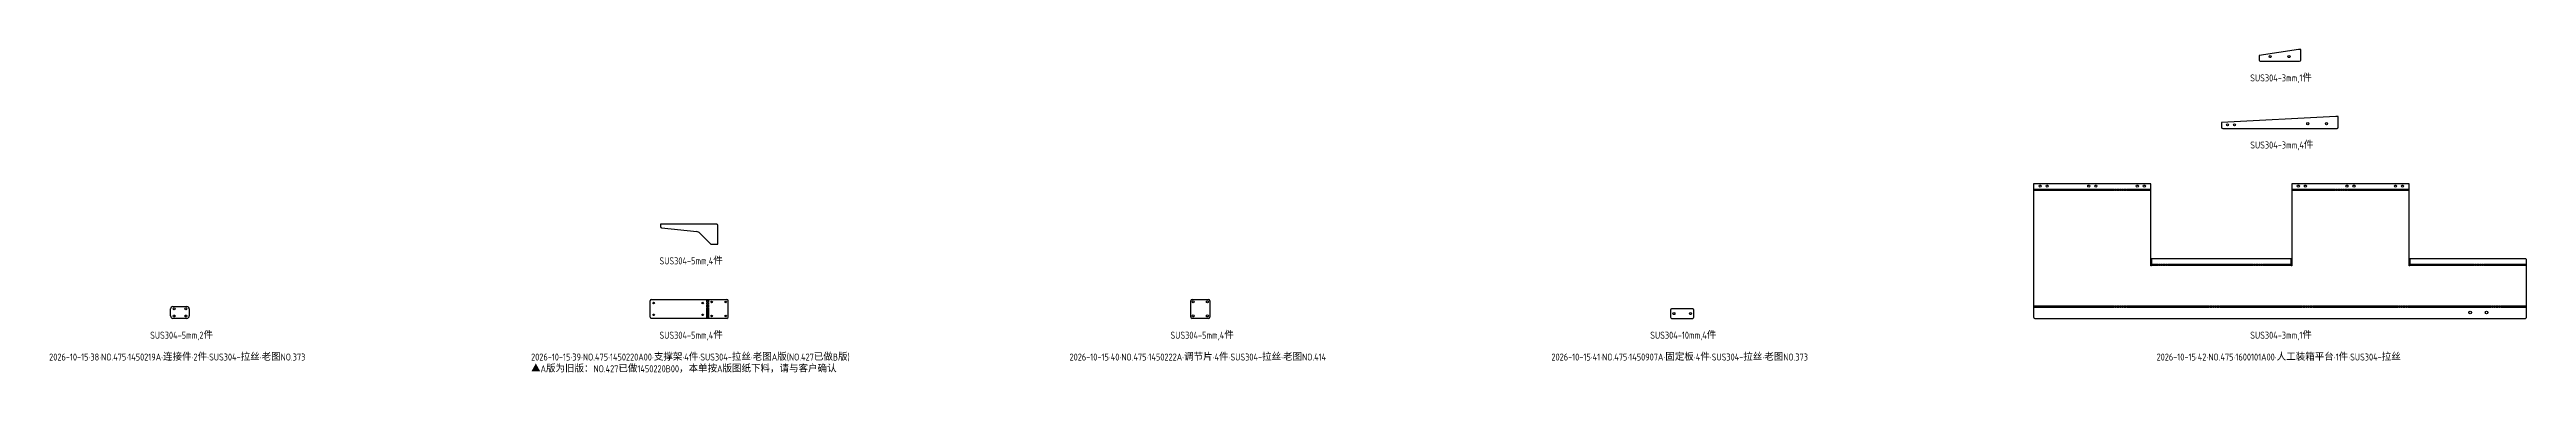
# Model space of a CAD drawing. Header units: inches. Extents: x -1146 to 93018, y 26380 to 28378.
# Drawn here: x 35512 to 46065, y 26380 to 27757 of the extents above; entities that cross this region are included whole.
import ezdxf

# ---------------------------------------------------------------- set-up
doc = ezdxf.new("R2010")
doc.units = ezdxf.units.IN
doc.header["$LTSCALE"] = 0.194989
doc.linetypes.add('CENTER', pattern=[50.8, 31.75, -6.35, 6.35, -6.35])
doc.layers.add('可见 (ISO)', color=7, linetype='Continuous', lineweight=25)
doc.layers.add('折弯线', color=1, linetype='CENTER')
doc.styles.add('Z-English', font='gbenor.shx', dxfattribs={"height": 10, "bigfont": 'hztxt.shx'})

msp = doc.modelspace()

# ---------------------------------------------------------------- linework, layer by layer
at = {"layer": '可见 (ISO)'}
for p, q in [((45093, 27757), (44926, 27732)), ((45103, 27757), (45094, 27757)), ((45103, 27712), (45103, 27757)), ((44926, 27732), (44926, 27712)), ((44931, 27707), (45098, 27707)), ((45253, 27471), (44766, 27446)), ((44766, 27446), (44766, 27426)), ((45263, 27471), (45253, 27471)), ((45263, 27426), (45263, 27471)), ((44771, 27421), (45258, 27421)), ((38355, 27012), (38115, 27012)), ((38115, 27012), (38115, 27002)), ((38119, 26997), (38270, 26981)), ((38282, 26975), (38328, 26928)), ((38332, 26927), (38360, 26927)), ((38360, 26927), (38360, 27007)), ((36028, 26621), (36028, 26651)), ((36038, 26661), (36098, 26661)), ((36098, 26611), (36038, 26611)), ((36108, 26651), (36108, 26621)), ((38071, 26616), (38071, 26686)), ((38076, 26691), (38398, 26691)), ((38398, 26611), (38076, 26611)), ((38403, 26616), (38403, 26686)), ((40375, 26616), (40375, 26686)), ((40380, 26691), (40450, 26691)), ((40450, 26611), (40380, 26611)), ((40455, 26686), (40455, 26616)), ((42418, 26646), (42418, 26616)), ((42513, 26651), (42423, 26651)), ((42423, 26611), (42513, 26611)), ((42518, 26616), (42518, 26646))]:
    msp.add_line(p, q, dxfattribs=at)
msp.add_lwpolyline([(43965, 26616, 0.414214), (43970, 26611), (46060, 26611, 0.414214), (46065, 26616), (46065, 26860, 0.414214), (46060, 26865), (45568, 26865), (45568, 26835), (45565, 26835), (45565, 27185), (45065, 27185), (45065, 26835), (45062, 26835), (45062, 26865), (44468, 26865), (44468, 26835), (44465, 26835), (44465, 27185), (43965, 27185)], format="xyb", close=True, dxfattribs=at)
for centre, radius in [((44973, 27727), 4.5), ((45053, 27727), 4.5), ((44791, 27436), 4.5), ((44821, 27436), 4.5), ((45133, 27441), 4.5), ((45213, 27441), 4.5), ((43993, 27175), 4.5), ((44023, 27175), 4.5), ((44200, 27175), 4.5), ((44230, 27175), 4.5), ((44407, 27175), 4.5), ((44437, 27175), 4.5), ((45093, 27175), 4.5), ((45123, 27175), 4.5), ((45300, 27175), 4.5), ((45330, 27175), 4.5), ((45507, 27175), 4.5), ((45537, 27175), 4.5), ((36043, 26651), 4.19), ((36043, 26621), 4.19), ((36093, 26651), 4.19), ((36093, 26621), 4.19), ((38086, 26676), 3.32), ((38086, 26626), 3.32), ((38295, 26676), 3.32), ((38295, 26626), 3.32), ((38333, 26681), 3.32), ((38333, 26621), 3.32), ((38393, 26681), 3.32), ((38393, 26621), 3.32), ((40385, 26681), 4.25), ((40385, 26621), 4.25), ((40445, 26681), 4.25), ((40445, 26621), 4.25), ((42433, 26631), 4.19), ((42503, 26631), 4.19), ((45825, 26636), 5.5), ((45895, 26636), 5.5)]:
    msp.add_circle(centre, radius, dxfattribs=at)
for centre, radius, start, end in [((45094, 27752), 5, 90, 98.514), ((44931, 27712), 5, 180, -90), ((45098, 27712), 5, -90, 0), ((45253, 27466), 5, 90, 92.9387), ((44771, 27426), 5, 180, -90), ((45258, 27426), 5, -90, 0), ((38120, 27002), 5, 180, -96), ((38268, 26961), 20, 45, 84), ((38332, 26932), 5, -135, -90), ((38355, 27007), 5, 0, 90), ((36038, 26651), 10, 90, 180), ((36038, 26621), 10, 180, -90), ((36098, 26651), 10, 0, 90), ((36098, 26621), 10, -90, 0), ((38076, 26686), 5, 90, 180), ((38076, 26616), 5, 180, -90), ((38398, 26686), 5, 0, 90), ((38398, 26616), 5, -90, 0), ((40380, 26686), 5, 90, 180), ((40380, 26616), 5, 180, -90), ((40450, 26686), 5, 0, 90), ((40450, 26616), 5, -90, 0), ((42423, 26646), 5, 90, 180), ((42423, 26616), 5, 180, -90), ((42513, 26646), 5, 0, 90), ((42513, 26616), 5, -90, 0)]:
    msp.add_arc(centre, radius, start, end, dxfattribs=at)
at = {"layer": '折弯线', "color": 5, "linetype": 'CENTER'}
for points in [[(43965, 27162), (44465, 27162)], [(43965, 27157), (44465, 27157)], [(45065, 27162), (45565, 27162)], [(45065, 27157), (45565, 27157)], [(44468, 26842), (45062, 26842)], [(44468, 26837), (45062, 26837)], [(45568, 26842), (46065, 26842)], [(45568, 26837), (46065, 26837)], [(38313, 26611), (38313, 26691)], [(38321, 26611), (38321, 26691)], [(43965, 26664), (46065, 26664)], [(43965, 26659), (46065, 26659)]]:
    msp.add_lwpolyline(points, dxfattribs=at)
at = {"layer": '折弯线', "color": 1, "linetype": 'CENTER', "ltscale": 0.5}
for points in [[(43965, 27159), (44465, 27159)], [(45065, 27159), (45565, 27159)], [(44468, 26839), (45062, 26839)], [(45568, 26839), (46065, 26839)], [(38317, 26611), (38317, 26691)], [(43965, 26661), (46065, 26661)]]:
    msp.add_lwpolyline(points, dxfattribs=at)

# ---------------------------------------------------------------- texts
at = {"color": 3, "style": 'Z-English'}
for s, p in [('SUS304-3mm,1件', (44888, 27621)), ('SUS304-3mm,4件', (44888, 27335)), ('SUS304-5mm,4件', (38111, 26841)), ('SUS304-5mm,2件', (35941, 26524)), ('SUS304-5mm,4件', (38111, 26524)), ('SUS304-5mm,4件', (40288, 26524)), ('SUS304-10mm,4件', (42332, 26524)), ('SUS304-3mm,1件', (44888, 26524))]:
    msp.add_text(s, height=30, dxfattribs=at).set_placement(p)
at = {"color": 2, "style": 'Z-English'}
for s, p in [('2026-10-15·38·NO.475·1450219A·连接件·2件·SUS304-拉丝·老图NO.373', (35511, 26431)), ('2026-10-15·39·NO.475·1450220A00·支撑架·4件·SUS304-拉丝·老图A版(NO.427已做B版)', (37564, 26431)), ('2026-10-15·40·NO.475·1450222A·调节片·4件·SUS304-拉丝·老图NO.414', (39858, 26431)), ('2026-10-15·41·NO.475·1450907A·固定板·4件·SUS304-拉丝·老图NO.373', (41911, 26431)), ('2026-10-15·42·NO.475·1600101A00·人工装箱平台·1件·SUS304-拉丝', (44489, 26431))]:
    msp.add_text(s, height=30, dxfattribs=at).set_placement(p)
at = {"color": 1, "style": 'Z-English'}
msp.add_text('▲A版为旧版：NO.427已做1450220B00，本单按A版图纸下料，请与客户确认', height=30, dxfattribs=at).set_placement((37564, 26381))

doc.saveas('drawing.dxf')
